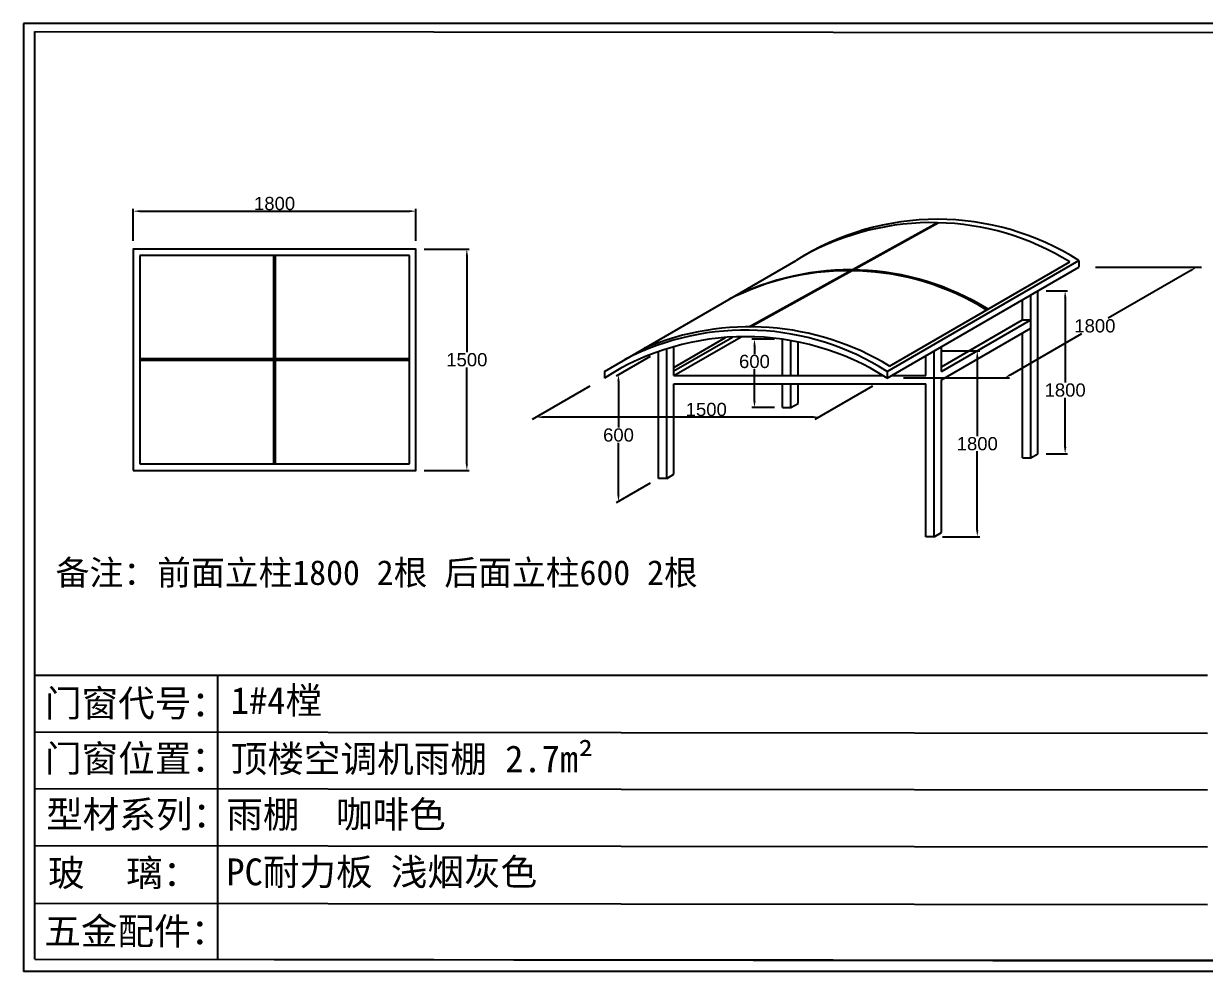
# Model space of a CAD drawing. Header units: inches. Extents: x -138455 to 599497, y -747149 to 13167.
# Drawn here: x 297046 to 311333, y -660922 to -649454 of the extents above; entities that cross this region are included whole.
import ezdxf

# ---------------------------------------------------------------- set-up
doc = ezdxf.new("R2010")
doc.units = ezdxf.units.IN
doc.header["$MEASUREMENT"] = 0
doc.header["$PDMODE"] = 35
doc.header["$PDSIZE"] = -3
doc.layers.add('0 @ 1', color=7, linetype='Continuous')
doc.styles.add('Annotative', font='arialbd.ttf')
doc.styles.get("Standard").update_dxf_attribs({"font": 'arial.ttf'})
doc.dimstyles.get("Standard").update_dxf_attribs({"dimtxt": 80, "dimasz": 70, "dimexe": 40, "dimexo": 80, "dimgap": 0, "dimtad": 1, "dimtih": 1, "dimtoh": 1, "dimdec": 0, "dimzin": 0, "dimdsep": 46, "dimtxsty": 'Standard', "dimcen": 0.09, "dimadec": 0, "dimazin": 0, "dimtfac": 1, "dimtdec": 0, "dimtofl": 0, "dimtmove": 0, "dimatfit": 3, "dimfxl": 0, "dimtolj": 1, "dimtzin": 0, "dimarcsym": 0})

# ---------------------------------------------------------------- blocks, each defined once
blk = doc.blocks.new('*D2707')
at = {"color": 0, "lineweight": -2, "transparency": 16777216}
for p, q in [((298373, -652082), (298373, -651694)), ((298453, -651724), (301713, -651724)), ((301793, -652082), (301793, -651694))]:
    blk.add_line(p, q, dxfattribs=at)
at = {"color": 0, "transparency": 16777216}
for points in [[(298453, -651711), (298453, -651737), (298373, -651724)], [(301713, -651711), (301713, -651737), (301793, -651724)]]:
    blk.add_solid(points, dxfattribs=at)
at = {"layer": 'Defpoints', "color": 0, "transparency": 16777216}
for p in [(301793, -651724), (298373, -652182), (301793, -652182)]:
    blk.add_point(p, dxfattribs=at)
at = {"color": 0, "transparency": 16777216, "insert": (300083, -651632), "char_height": 160, "attachment_point": 5}
blk.add_mtext('\\A1;1800', dxfattribs=at)
blk = doc.blocks.new('*D2708')
at = {"color": 0, "lineweight": -2, "transparency": 16777216}
for p, q in [((301893, -652182), (302439, -652182)), ((302409, -652262), (302409, -653430)), ((302409, -654782), (302409, -653614)), ((301893, -654862), (302439, -654862))]:
    blk.add_line(p, q, dxfattribs=at)
at = {"color": 0, "transparency": 16777216}
for points in [[(302396, -652262), (302422, -652262), (302409, -652182)], [(302396, -654782), (302422, -654782), (302409, -654862)]]:
    blk.add_solid(points, dxfattribs=at)
at = {"layer": 'Defpoints', "color": 0, "transparency": 16777216}
for p in [(301793, -652182), (301793, -654862), (302409, -654862)]:
    blk.add_point(p, dxfattribs=at)
at = {"color": 0, "transparency": 16777216, "insert": (302409, -653522), "char_height": 160, "attachment_point": 5}
blk.add_mtext('\\A1;1500', dxfattribs=at)
blk = doc.blocks.new('*D2706')
at = {"color": 0, "lineweight": -2, "transparency": 16777216}
for p, q in [((310014, -652402), (311297, -652402)), ((311167, -652442), (310167, -653020)), ((308985, -653702), (309849, -653203)), ((307693, -653742), (308976, -653742))]:
    blk.add_line(p, q, dxfattribs=at)
at = {"color": 0, "transparency": 16777216}
for points in [[(311161, -652431), (311174, -652454), (311237, -652402)], [(308978, -653691), (308992, -653714), (308916, -653742)]]:
    blk.add_solid(points, dxfattribs=at)
at = {"layer": 'Defpoints', "color": 0, "transparency": 16777216}
for p in [(309814, -652402), (311237, -652402), (307493, -653742)]:
    blk.add_point(p, dxfattribs=at)
at = {"color": 0, "transparency": 16777216, "insert": (310008, -653112), "char_height": 160, "attachment_point": 5}
blk.add_mtext('\\A1;1800', dxfattribs=at)
blk = doc.blocks.new('*D2709')
at = {"color": 0, "lineweight": -2, "transparency": 16777216}
for p, q in [((303899, -653842), (303201, -654246)), ((307319, -653842), (306621, -654246)), ((306593, -654216), (303333, -654216))]:
    blk.add_line(p, q, dxfattribs=at)
at = {"color": 0, "transparency": 16777216}
for points in [[(303333, -654202), (303333, -654229), (303253, -654216)], [(306593, -654202), (306593, -654229), (306673, -654216)]]:
    blk.add_solid(points, dxfattribs=at)
at = {"layer": 'Defpoints', "color": 0, "transparency": 16777216}
for p in [(304073, -653742), (307493, -653742), (303253, -654216)]:
    blk.add_point(p, dxfattribs=at)
at = {"color": 0, "transparency": 16777216, "insert": (305306, -654124), "char_height": 160, "attachment_point": 5}
blk.add_mtext('\\A1;1500', dxfattribs=at)
blk = doc.blocks.new('*D2710')
at = {"color": 0, "lineweight": -2, "transparency": 16777216}
for p, q in [((308164, -653413), (308615, -653413)), ((308585, -653493), (308585, -654446)), ((308585, -655583), (308585, -654629)), ((308164, -655663), (308615, -655663))]:
    blk.add_line(p, q, dxfattribs=at)
at = {"color": 0, "transparency": 16777216}
for points in [[(308572, -653493), (308598, -653493), (308585, -653413)], [(308572, -655583), (308598, -655583), (308585, -655663)]]:
    blk.add_solid(points, dxfattribs=at)
at = {"layer": 'Defpoints', "color": 0, "transparency": 16777216}
for p in [(308064, -653413), (308585, -653413), (308064, -655663)]:
    blk.add_point(p, dxfattribs=at)
at = {"color": 0, "transparency": 16777216, "insert": (308585, -654538), "char_height": 160, "attachment_point": 5}
blk.add_mtext('\\A1;1800', dxfattribs=at)
blk = doc.blocks.new('*D2711')
at = {"color": 0, "lineweight": -2, "transparency": 16777216}
for p, q in [((309419, -652688), (309678, -652688)), ((309648, -652768), (309648, -653798)), ((309648, -654579), (309648, -653981)), ((309419, -654659), (309678, -654659))]:
    blk.add_line(p, q, dxfattribs=at)
at = {"color": 0, "transparency": 16777216}
for points in [[(309635, -652768), (309662, -652768), (309648, -652688)], [(309635, -654579), (309662, -654579), (309648, -654659)]]:
    blk.add_solid(points, dxfattribs=at)
at = {"layer": 'Defpoints', "color": 0, "transparency": 16777216}
for p in [(309319, -652688), (309319, -654659), (309648, -654659)]:
    blk.add_point(p, dxfattribs=at)
at = {"color": 0, "transparency": 16777216, "insert": (309648, -653889), "char_height": 160, "attachment_point": 5}
blk.add_mtext('\\A1;1800', dxfattribs=at)
blk = doc.blocks.new('*D2712')
at = {"color": 0, "lineweight": -2, "transparency": 16777216}
for p, q in [((306130, -653274), (305859, -653274)), ((305889, -653354), (305889, -653452)), ((305889, -654020), (305889, -653635)), ((306130, -654100), (305859, -654100))]:
    blk.add_line(p, q, dxfattribs=at)
at = {"color": 0, "transparency": 16777216}
for points in [[(305876, -653354), (305903, -653354), (305889, -653274)], [(305876, -654020), (305903, -654020), (305889, -654100)]]:
    blk.add_solid(points, dxfattribs=at)
at = {"layer": 'Defpoints', "color": 0, "transparency": 16777216}
for p in [(305889, -653274), (306230, -653274), (306230, -654100)]:
    blk.add_point(p, dxfattribs=at)
at = {"color": 0, "transparency": 16777216, "insert": (305889, -653543), "char_height": 160, "attachment_point": 5}
blk.add_mtext('\\A1;600', dxfattribs=at)
blk = doc.blocks.new('*D2727')
at = {"color": 0, "lineweight": -2, "transparency": 16777216}
for p, q in [((304627, -653481), (304214, -653720)), ((304244, -653782), (304244, -654342)), ((304244, -655157), (304244, -654525)), ((304627, -655015), (304214, -655254))]:
    blk.add_line(p, q, dxfattribs=at)
at = {"color": 0, "transparency": 16777216}
for points in [[(304230, -653782), (304257, -653782), (304244, -653702)], [(304230, -655157), (304257, -655157), (304244, -655237)]]:
    blk.add_solid(points, dxfattribs=at)
at = {"layer": 'Defpoints', "color": 0, "transparency": 16777216}
for p in [(304727, -653423), (304727, -654957), (304244, -655237)]:
    blk.add_point(p, dxfattribs=at)
at = {"color": 0, "transparency": 16777216, "insert": (304244, -654433), "char_height": 160, "attachment_point": 5}
blk.add_mtext('\\A1;600', dxfattribs=at)

msp = doc.modelspace()

# ---------------------------------------------------------------- linework, layer by layer
for p, q in [((297046.3, -649454.3), (297046.3, -654569)), ((315011.6, -649454.3), (297046.3, -649454.3)), ((297180.1, -660775.5), (297180.3, -649549.4)), ((297180.3, -649549.4), (314899.1, -649567)), ((305820.2, -653123), (308093.7, -651863.1)), ((305840.2, -653123.1), (308113.7, -651863.2)), ((301713.3, -652261.9), (298453.3, -652261.9)), ((298453.3, -652261.9), (298453.3, -654781.9)), ((300073.3, -654781.9), (300073.3, -652261.9)), ((300093.3, -654781.9), (300093.3, -652261.9)), ((301713.3, -654781.9), (301713.3, -652261.9)), ((304072.7, -653662.4), (306393.6, -652322.4)), ((307492.7, -653662.4), (309813.6, -652322.4)), ((309813.6, -652322.4), (309813.6, -652402.4)), ((307492.7, -653742.4), (309813.6, -652402.4)), ((307523.4, -653598.5), (309706.1, -652338.3)), ((309232.7, -654708.9), (309232.7, -652737.8)), ((309319.3, -654658.9), (309319.3, -652687.8)), ((309132.7, -653038.4), (309132.7, -652795.5)), ((308150.1, -653605.6), (309132.7, -653038.4)), ((308150.1, -653663.4), (309232.7, -653038.4)), ((309132.7, -653038.4), (309232.7, -653038.4)), ((308150.1, -653763.4), (309232.7, -653138.4)), ((304913.9, -653713.4), (305728.9, -653242.8)), ((304913.9, -653655.6), (305622.7, -653246.4)), ((304913.9, -653613.4), (305540.4, -653251.6)), ((306229.6, -653713.4), (306229.6, -653274)), ((306329.6, -653713.4), (306329.6, -653289.8)), ((306416.2, -653713.4), (306416.2, -653306.2)), ((309132.7, -654708.9), (309132.7, -653196.1)), ((304727.3, -654957.3), (304727.3, -653423)), ((304827.3, -654957.3), (304827.3, -653389.6)), ((304913.9, -653713.4), (304913.9, -653363.6)), ((308063.5, -655662.8), (308063.5, -653412.8)), ((308150.1, -653663.4), (308150.1, -653362.8)), ((301713.3, -653511.9), (298453.3, -653511.9)), ((301713.3, -653531.9), (298453.3, -653531.9)), ((304411.2, -653474), (304411.2, -653471.8)), ((307963.5, -653713.4), (307963.5, -653470.5)), ((304072.7, -653662.4), (304072.7, -653742.4)), ((304913.9, -653713.4), (307446.4, -653713.4)), ((307428.4, -653622.4), (307429.9, -653622.4)), ((307492.7, -653662.4), (307492.7, -653742.4)), ((307542.9, -653713.4), (307963.5, -653713.4)), ((304913.9, -654907.3), (304913.9, -653813.4)), ((304913.9, -653813.4), (307963.5, -653813.4)), ((306229.6, -654100.3), (306229.6, -653813.4)), ((306329.6, -654100.3), (306329.6, -653813.4)), ((306416.2, -654050.3), (306416.2, -653813.4)), ((307963.5, -655662.8), (307963.5, -653813.4)), ((308150.1, -655612.8), (308150.1, -653763.4)), ((306229.6, -654100.3), (306329.6, -654100.3)), ((306329.6, -654100.3), (306416.2, -654050.3)), ((298453.3, -654191.9), (298453.3, -654781.9)), ((301713.3, -654781.9), (301713.3, -654191.9)), ((297046.3, -654569), (297046.3, -660922.1)), ((309132.7, -654708.9), (309232.7, -654708.9)), ((309232.7, -654708.9), (309319.3, -654658.9)), ((298453.3, -654781.9), (301713.3, -654781.9)), ((304827.3, -654957.3), (304727.3, -654957.3)), ((304827.3, -654957.3), (304913.9, -654907.3)), ((308063.5, -655662.8), (307963.5, -655662.8)), ((308063.5, -655662.8), (308150.1, -655612.8)), ((297180.2, -657336.5), (311369.1, -657336.7)), ((299390.7, -657336.5), (299391.7, -660777.1)), ((297180.1, -658022.9), (311369.1, -658038)), ((297180.1, -658708.9), (311369.1, -658724.1)), ((297180.1, -659399.8), (311369.1, -659414.9)), ((297180.1, -660095.9), (311369.1, -660111)), ((297180.1, -660775.5), (315011.6, -660797.8)), ((297180.1, -660775.5), (314904, -660788)), ((315011.6, -660922.1), (297046.3, -660922.1))]:
    msp.add_line(p, q)
msp.add_lwpolyline([(298373.3, -654861.9), (301793.3, -654861.9), (301793.3, -652181.9), (298373.3, -652181.9)], close=True)
for centre, radius, start, end in [((308103.6, -654996.5), 3174.1, 57.40241, 122.59759), ((308034.3, -655036.5), 3174.1, 58.21875, 119.27794), ((307027, -655618.1), 3174.1, 58.21875, 117.40241), ((307044.3, -655608.1), 3174.1, 58.21875, 117.40241), ((305782.7, -656336.5), 3174.1, 57.40241, 117.40241), ((305830.2, -656375.3), 3252.3, 58.62707, 113.02177), ((305782.7, -656416.5), 3174.1, 57.40241, 122.59759)]:
    msp.add_arc(centre, radius, start, end)

# ---------------------------------------------------------------- texts
at = {"layer": '0 @ 1', "style": 'Annotative'}
for s, p in [('门窗代号：', (297304.8, -657839.6)), ('门窗位置：', (297304.8, -658508.3)), ('型材系列：', (297318.5, -659183.8)), ('玻    璃：', (297341.2, -659892.1)), ('五金配件：', (297296.8, -660597.8))]:
    msp.add_text(s, height=324.59, dxfattribs=at).set_placement(p)
at = {"layer": '0 @ 1', "attachment_point": 1, "style": 'Annotative'}
for s, width, heights, insert, char_height in [('{\\fSimSun|b1|i0|c134|p2;备注：前面立柱1800 2根 后面立柱600 2根}', 9061.176, [0], (297433.8, -655946.6), 300), ('{\\fSimSun|b1|i0|c134|p2;1#4樘}', 4396.385, [0], (299552.4, -657481.9), 324.586), ('{\\fSimSun|b1|i0|c134|p2;顶楼空调机雨棚 2.7m²}', 9054.476, [0], (299552.6, -658187.5), 324.586), ('{\\fSimSun|b1|i0|c134|p2;雨棚  咖啡色}', 4757.374, [268.8], (299498.6, -658859.5), 324.586), ('{\\fSimSun|b1|i0|c134|p2;PC耐力板 浅烟灰色}', 4757.374, [268.8], (299498.8, -659555.6), 324.586)]:
    msp.add_mtext_dynamic_manual_height_columns(s, width=width, gutter_width=903.5, heights=heights, dxfattribs=dict(at, insert=insert, char_height=char_height))

# ---------------------------------------------------------------- dimensions: what is measured, and where the dimension line sits
dim = msp.add_linear_dim(base=(301793.3, -651724.1), p1=(298373.3, -652181.9), p2=(301793.3, -652181.9), text='1800', dimstyle='Standard', override={"dimtxt": 160, "dimasz": 80, "dimexe": 30, "dimexo": 100, "dimgap": 10, "dimfxl": 100})
dim.commit()
dim.dimension.update_dxf_attribs({"geometry": '*D2707', "text_midpoint": (300083.3, -651632.4)})
dim = msp.add_linear_dim(base=(302409, -654861.9), p1=(301793.3, -652181.9), p2=(301793.3, -654861.9), angle=90, text='1500', dimstyle='Standard', override={"dimtxt": 160, "dimasz": 80, "dimexe": 30, "dimexo": 100, "dimgap": 10, "dimfxl": 100})
dim.commit()
dim.dimension.update_dxf_attribs({"geometry": '*D2708', "text_midpoint": (302409, -653521.9)})
for base, p1, p2, angle, text, picture, middle, dimtype in [((311236.5, -652402.4), (307492.7, -653742.4), (309813.6, -652402.4), 30, '1800', '*D2706', (310008.1, -653111.6), 161), ((309648.4, -654658.9), (309319.3, -652687.8), (309319.3, -654658.9), 270, '1800', '*D2711', (309648.4, -653889.2), 161), ((305889.4, -653274), (306229.6, -654100.3), (306229.6, -653274), 90, '600', '*D2712', (305889.4, -653543.2), 161), ((304243.6, -655236.5), (304727.3, -653423), (304727.3, -654957.3), 90, '600', '*D2727', (304243.6, -654433.3), 160), ((303253, -654215.6), (307492.7, -653742.4), (304072.7, -653742.4), 180, '1500', '*D2709', (305306.3, -654215.6), 161)]:
    dim = msp.add_linear_dim(base=base, p1=p1, p2=p2, angle=angle, text=text, dimstyle='Standard', override={"dimtxt": 160, "dimasz": 80, "dimexe": 30, "dimexo": 100, "dimgap": 10, "dimfxl": 100})
    dim.commit()
    dim.dimension.update_dxf_attribs({"geometry": picture, "text_midpoint": middle, "dimtype": dimtype})
dim = msp.add_aligned_dim(p1=(308063.5, -655662.8), p2=(308063.5, -653412.8), distance=-521.3, text='1800', dimstyle='Standard', override={"dimtxt": 160, "dimasz": 80, "dimexe": 30, "dimexo": 100, "dimgap": 10, "dimfxl": 100})
dim.commit()
dim.dimension.update_dxf_attribs({"geometry": '*D2710', "text_midpoint": (308584.9, -654537.8)})

doc.saveas('drawing.dxf')
